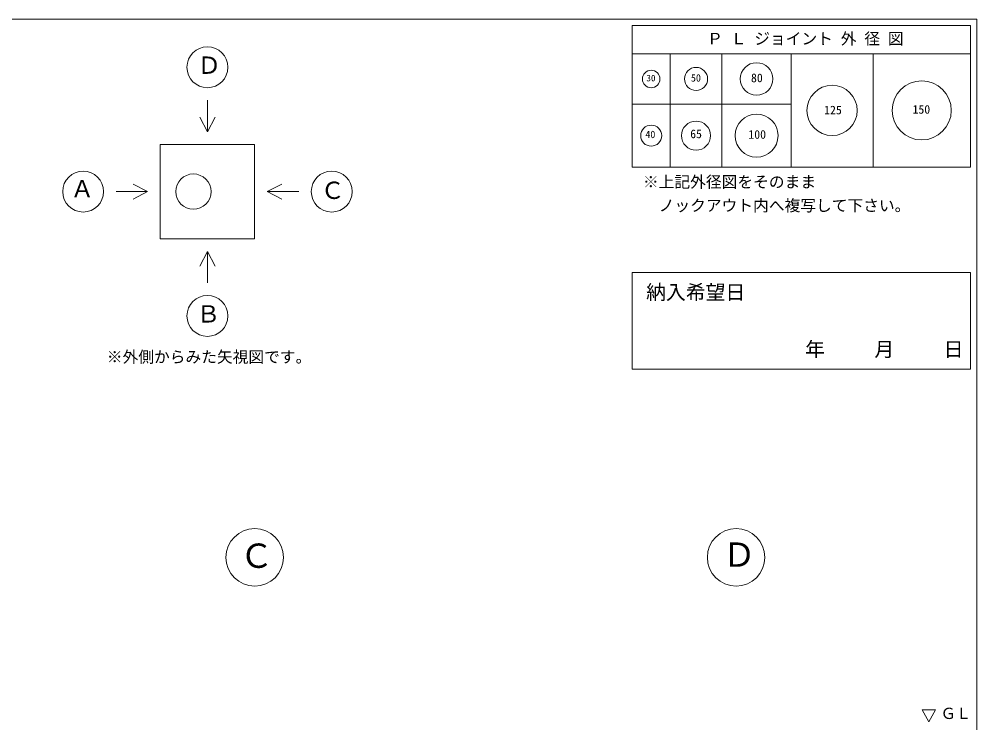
# Model space of a CAD drawing. Units: millimetres, scale not verified. Extents: x -6420 to 6420, y -3044 to 3044.
# Drawn here: x 2362 to 6420, y 63 to 3044 of the extents above; entities that cross this region are included whole.
import ezdxf
from ezdxf.enums import TextEntityAlignment as Align

# ---------------------------------------------------------------- set-up
doc = ezdxf.new("R2010")
doc.units = ezdxf.units.MM
doc.header["$LTSCALE"] = 20
for name, color, linetype, lineweight in [('0-2_waku', 7, 'Continuous', 18), ('0-3_gaikei', 7, 'Continuous', 18), ('0-5_sunpou', 7, 'Continuous', 5), ('0-D_文字１', 7, 'Continuous', 18)]:
    doc.layers.add(name, color=color, linetype=linetype, lineweight=lineweight)
doc.styles.add('ＭＳ ゴシック', font='')
doc.styles.get('ＭＳ ゴシック').set_extended_font_data('MS Gothic')

msp = doc.modelspace()

# ---------------------------------------------------------------- linework, layer by layer
at = {"layer": '0-2_waku'}
for p, q in [((-1739.51, 3043.52), (6420.49, 3043.52)), ((4960.49, 3016.85), (4960.49, 2416.85)), ((4960.49, 3016.85), (6393.82, 3016.85)), ((4960.49, 3016.85), (6393.82, 3016.85)), ((4960.49, 3016.85), (6393.82, 3016.85)), ((4960.49, 3016.85), (4960.49, 2416.85)), ((4960.49, 3016.85), (6393.82, 3016.85)), ((4960.49, 3016.85), (6393.82, 3016.85)), ((4960.49, 3016.85), (6393.82, 3016.85)), ((6393.82, 3016.85), (6393.82, 2416.85)), ((6393.82, 3016.85), (6393.82, 2416.85)), ((6420.49, 3043.52), (6420.49, -2656.48)), ((4960.49, 2896.85), (6393.82, 2896.85)), ((5120.49, 2896.85), (5120.49, 2416.85)), ((5340.49, 2896.85), (5340.49, 2416.85)), ((5633.82, 2896.85), (5633.82, 2416.85)), ((5980.49, 2896.85), (5980.49, 2416.85)), ((4960.49, 2683.52), (5633.82, 2683.52)), ((4960.49, 2416.85), (6393.82, 2416.85)), ((4960.49, 2416.85), (6393.82, 2416.85))]:
    msp.add_line(p, q, dxfattribs=at)
at = {"layer": '0-3_gaikei'}
for p, q in [((3159.97, 2699.81), (3159.97, 2566.48)), ((3159.97, 2566.48), (3127.8, 2628.32)), ((3159.97, 2566.48), (3192.14, 2628.32)), ((2959.97, 2513.15), (3359.97, 2513.15)), ((2959.97, 2513.15), (2959.97, 2113.15)), ((3359.97, 2513.15), (3359.97, 2113.15)), ((2906.64, 2313.15), (2844.8, 2345.32)), ((3413.3, 2313.15), (3475.14, 2345.32)), ((2773.3, 2313.15), (2906.64, 2313.15)), ((2906.64, 2313.15), (2844.8, 2280.98)), ((2959.97, 2113.15), (3359.97, 2113.15)), ((3159.97, 2059.81), (3127.8, 1997.98)), ((3159.97, 2059.81), (3192.14, 1997.98)), ((3159.97, 1926.48), (3159.97, 2059.81))]:
    msp.add_line(p, q, dxfattribs=at)
msp.add_lwpolyline([(3546.64, 2313.15), (3413.3, 2313.15), (3475.14, 2280.98)], dxfattribs=at)
for centre, radius in [((3159.97, 2839.81), 86.67), ((2633.3, 2313.15), 86.67), ((3686.64, 2313.15), 86.67), ((3100.65, 2313.15), 74.67), ((3159.97, 1786.48), 86.67), ((3360.49, 763.85), 121.88), ((5400.49, 763.85), 121.88)]:
    msp.add_circle(centre, radius, dxfattribs=at)
at = {"layer": '0-5_sunpou', "lineweight": 18}
msp.add_lwpolyline([(4960.49, 1969.8), (4960.49, 1560.85), (6393.82, 1560.85), (6393.82, 1969.8)], close=True, dxfattribs=at)
for centre, radius in [((5487.16, 2790.19), 69), ((5040.49, 2790.19), 37), ((5230.49, 2790.19), 49), ((5807.16, 2656.85), 106.5), ((6187.16, 2656.85), 125), ((5487.16, 2550.19), 91), ((5230.49, 2550.19), 61.5), ((5040.49, 2550.19), 44.5)]:
    msp.add_circle(centre, radius, dxfattribs=at)
at = {"layer": '0-D_文字１'}
for p, q in [((6188.79, 117.9), (6245.66, 117.9)), ((6217.23, 67.31), (6188.79, 117.9)), ((6217.23, 67.31), (6245.66, 117.9))]:
    msp.add_line(p, q, dxfattribs=at)

# ---------------------------------------------------------------- texts
at = {"layer": '0-5_sunpou', "style": 'ＭＳ ゴシック'}
for s, height, p in [('30', 28.04, (5020.44, 2771.65)), ('50', 31.16, (5208.9, 2769.84)), ('80', 36.66, (5463.34, 2765.5)), ('150', 36.66, (6147.97, 2632.08)), ('125', 36.66, (5773.44, 2629.43)), ('40', 31.16, (5015.77, 2530.59)), ('65', 36.66, (5205.71, 2528.46)), ('100', 36.66, (5452.21, 2526.01)), ('納入希望日', 61.58, (5019.03, 1837.73))]:
    msp.add_text(s, height=height, dxfattribs=at).set_placement(p, align=Align.BOTTOM_LEFT)
at = {"layer": '0-D_文字１', "style": 'ＭＳ ゴシック'}
for s, height, p in [('Ｐ Ｌ ジョイント 外 径 図', 48.88, (5277.32, 2921.95)), ('Ｄ', 73.31, (3117.63, 2789.93)), ('Ａ', 73.31, (2579.38, 2266.57)), ('Ｃ', 73.31, (3640.64, 2259.96)), ('※上記外径図をそのまま', 48.88, (5005.55, 2315.26)), ('\u3000ノックアウト内へ複写して下さい。', 48.88, (5005.55, 2215.26)), ('Ｂ', 73.31, (3113.98, 1736.6)), ('\u3000\u3000\u3000年     月     日', 61.58, (5440.96, 1596.1)), ('※外側からみた矢視図です。', 48.88, (2733.58, 1573.99)), ('Ｃ', 103.1, (3297.27, 688.44)), ('Ｄ', 103.1, (5343.06, 693.09)), ('ＧＬ', 47.65, (6266.93, 65.08))]:
    msp.add_text(s, height=height, dxfattribs=at).set_placement(p, align=Align.BOTTOM_LEFT)

doc.saveas('drawing.dxf')
